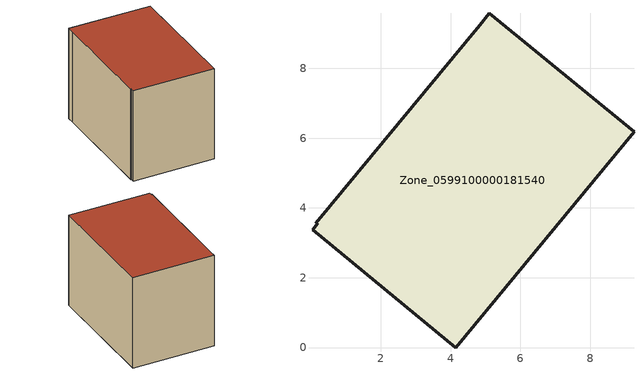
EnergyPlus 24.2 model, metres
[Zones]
Zone_0599100000181540
 floor ground (C_G): 0.04,3.37 0.2,3.56 0.13,3.57 4.84,9.24 5.11,9.57 9.25,6.18 4.15,0 z0
 wall outside (C_F): 0.2,3.56 0.04,3.37 4.15,0 9.25,6.18 5.11,9.57 4.84,9.24 0.13,3.57 0.2,3.56 z0:6.12
 roof outside (C_R): 5.11,9.57 4.84,9.24 0.13,3.57 0.2,3.56 0.04,3.37 4.15,0 9.25,6.18 z6.12
[BUILDING]
Pand.0599100000181540: North Axis=0; Terrain=City; Loads Convergence Tolerance Value=0.04; Temperature Convergence Tolerance Value=0.4; Solar Distribution=FullExterior; Maximum Number of Warmup Days=25; Minimum Number of Warmup Days=1
[Site:Location]
Rotterdam.The.Hague.AP_ZH_NLD Design_Conditions: Latitude=51.96; Longitude=4.45; Time Zone=1; Elevation=-4.5
[SITE:GROUNDTEMPERATURE:BUILDINGSURFACE]
18, 18, 18, 18, 18, 18, 18, 18, 18, 18, 18, 18
[MATERIAL] Thermal Absorptance=0.9; Solar Absorptance=0.7; Visible Absorptance=0.7
Name | Roughness | Thickness | Conductivity | Density | Specific Heat
G.TC.1946 | MediumSmooth | 0.15 | 1 | 540 | 1210
F.TC.1946 | Rough | 0.3 | 0.857143 | 1920 | 840
R.TC.1946 | MediumRough | 0.2 | 0.909091 | 1500 | 1000
[CONSTRUCTION]
C_G: G.TC.1946
C_F: F.TC.1946
C_R: R.TC.1946
[ZONE]
Zone_0599100000181540: Type=1; Multiplier=1; Ceiling Height=Autocalculate; Volume=Autocalculate; Floor Area=autocalculate; Part of Total Floor Area=Yes
[ZONEINFILTRATION:DESIGNFLOWRATE]
Infil_Zone_0599100000181540: Zone or ZoneList or Space or SpaceList=Zone_0599100000181540; Schedule=AlwaysOn; Design Flow Rate Calculation Method=Flow/Area; Flow Rate per Floor Area=0.003; Constant Term Coefficient=1; Temperature Term Coefficient=0; Velocity Term Coefficient=0; Velocity Squared Term Coefficient=0
[HVACTEMPLATE:ZONE:IDEALLOADSAIRSYSTEM]
Zone_0599100000181540: Maximum Heating Supply Air Temperature=50; Minimum Cooling Supply Air Temperature=13; Maximum Heating Supply Air Humidity Ratio=0.0156; Minimum Cooling Supply Air Humidity Ratio=0.0077; Heating Limit=NoLimit; Cooling Limit=NoLimit; Dehumidification Control Type=ConstantSensibleHeatRatio; Cooling Sensible Heat Ratio=0.7; Dehumidification Setpoint=60; Humidification Control Type=None; Humidification Setpoint=30; Outdoor Air Method=None; Outdoor Air Flow Rate per Person=0.00944; Outdoor Air Flow Rate per Zone Floor Area=0; Outdoor Air Flow Rate per Zone=0; Demand Controlled Ventilation Type=None; Outdoor Air Economizer Type=NoEconomizer; Heat Recovery Type=None; Sensible Heat Recovery Effectiveness=0.7; Latent Heat Recovery Effectiveness=0.65
[ZONECONTROL:THERMOSTAT]
ThermostatControl_Zone_0599100000181540: Zone or ZoneList=Zone_0599100000181540; Control Type Schedule=DualSetpointControlType; Control 1=Thermostat_Zone_0599100000181540; Temperature Difference Between Cutout And Setpoint=0
[THERMOSTATSETPOINT:DUALSETPOINT]
Thermostat_Zone_0599100000181540: Heating Setpoint Temperature Schedule=HeatingSetpoint_Zone_0599100000181540; Cooling Setpoint Temperature Schedule=CoolingSetpoint_Zone_0599100000181540
[SCHEDULE:COMPACT]
HeatingSetpoint_Zone_0599100000181540: Through: 12/31, For: AllDays, Until: 24:00, 21
CoolingSetpoint_Zone_0599100000181540: Through: 12/31, For: AllDays, Until: 24:00, 24
DualSetpointControlType: Through: 12/31, For: AllDays, Until: 24:00, 4
AlwaysOn: Through: 12/31, For: AllDays, Until: 24:00, 1
